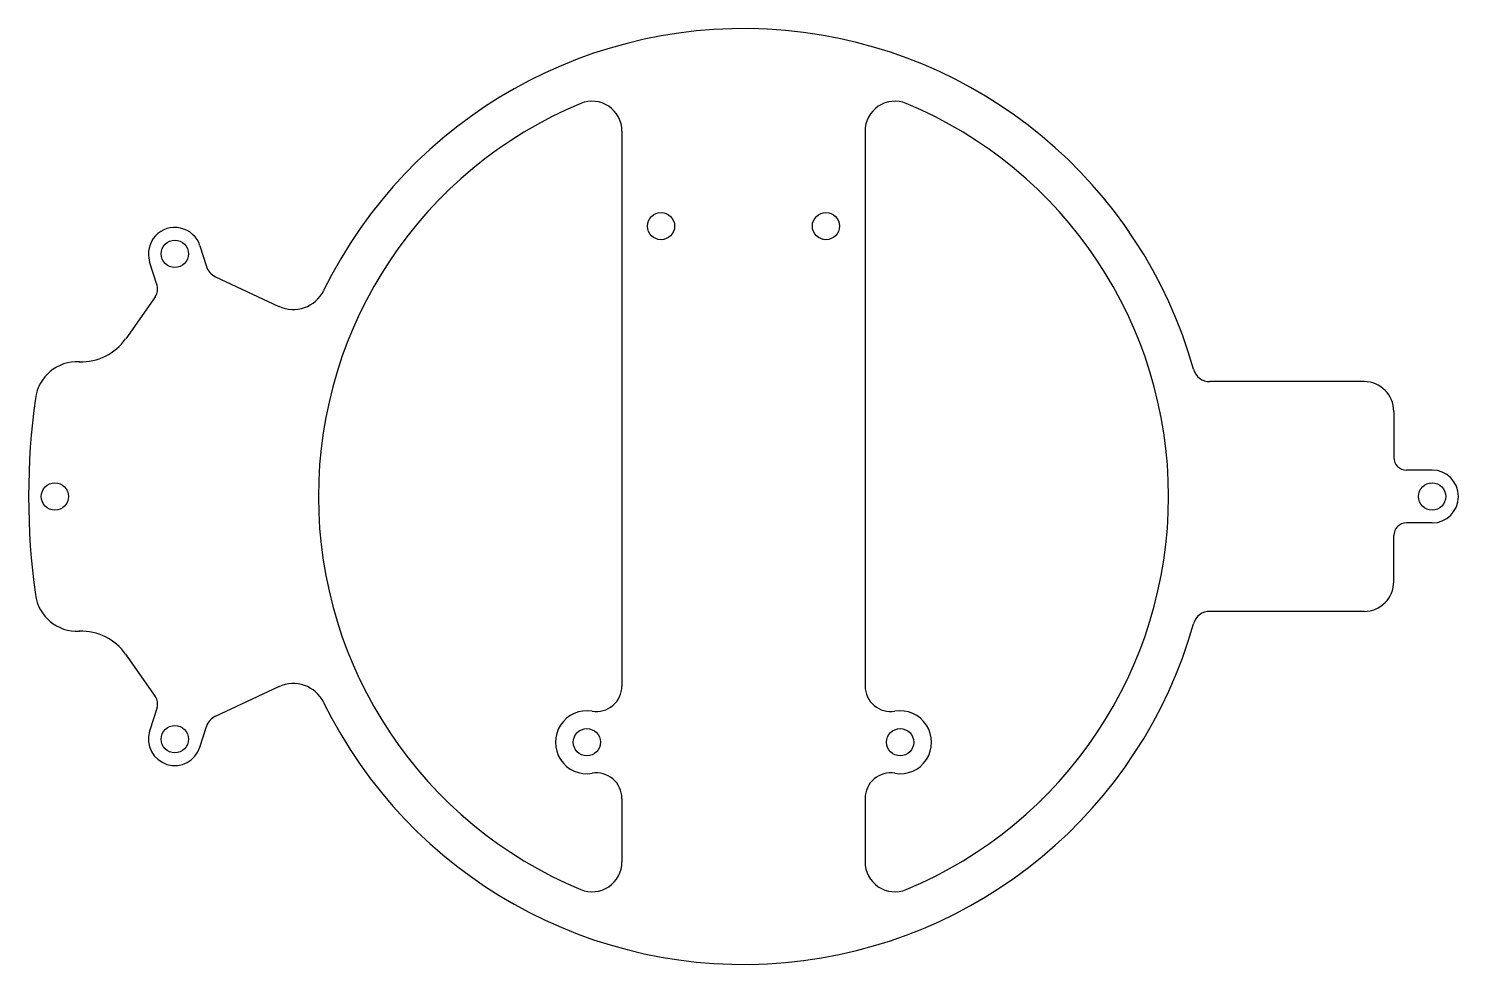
# Model space of a CAD drawing. Extents: x -84 to 84, y -55 to 55.
import ezdxf

# ---------------------------------------------------------------- set-up
doc = ezdxf.new("R2010")
doc.units = 0
doc.layers.add('MODELSKETCH_VISIBLE', color=7, linetype='CONTINUOUS')

msp = doc.modelspace()

# ---------------------------------------------------------------- linework, layer by layer
at = {"layer": 'MODELSKETCH_VISIBLE'}
for p, q in [((-14.3, 42.96), (-14.3, 0)), ((14.3, 42.96), (14.3, 0)), ((-63.93, 29.45), (-63.18, 27.04)), ((-68.98, 24.82), (-69.85, 27.6)), ((-62.11, 25.82), (-54.66, 22.35)), ((-69.18, 23.51), (-72.67, 18.53)), ((72.99, 13.5), (54.85, 13.5)), ((76.49, 10), (76.49, 4.6)), ((80.99, 3.1), (77.99, 3.1)), ((-14.3, 0), (-14.3, -22.28)), ((14.3, 0), (14.3, -22.28)), ((80.99, -3.1), (77.99, -3.1)), ((76.49, -10), (76.49, -4.6)), ((72.99, -13.5), (54.85, -13.5)), ((-69.18, -23.51), (-72.67, -18.53)), ((-62.11, -25.82), (-54.66, -22.35)), ((-68.98, -24.82), (-69.85, -27.6)), ((-63.93, -29.45), (-63.18, -27.04)), ((-14.3, -35.49), (-14.3, -42.96)), ((14.3, -35.49), (14.3, -42.96))]:
    msp.add_line(p, q, dxfattribs=at)
for centre in [(-9.7, 31.79), (9.7, 31.79), (-66.89, 28.53), (-80.99, 0), (80.99, 0), (-66.89, -28.53), (-18.42, -28.89), (18.42, -28.89)]:
    msp.add_circle(centre, 1.6, dxfattribs=at)
for centre, radius, start, end in [((0, 0), 55, 15.7791, 153.8792), ((0, 0), 50, 112.507, 180), ((-17.8, 42.96), 3.5, 0, 112.507), ((17.8, 42.96), 3.5, 67.493, 180), ((0, 0), 50, 0, 67.493), ((-66.89, 28.53), 3.1, 17.3802, 197.3802), ((-61.27, 27.64), 2, 197.3802, 245), ((-70.41, 24.37), 1.5, 325, 17.3802), ((-52.97, 25.98), 4, 245, 333.8792), ((-77.84, 22.15), 6.31, 267.4423, 325), ((-78.34, 10.85), 5, 87.4423, 172.113), ((54.85, 15.5), 2, 195.7791, 270), ((72.99, 10), 3.5, 0, 90), ((0, 0), 84.09, 172.113, 187.887), ((77.99, 4.6), 1.5, 180, 270), ((80.99, 0), 3.1, 270, 90), ((0, 0), 50, 180, 247.493), ((0, 0), 50, 292.507, 0), ((77.99, -4.6), 1.5, 90, 180), ((72.99, -10), 3.5, 270, 0), ((-78.34, -10.85), 5, 187.887, 272.5577), ((0, 0), 55, 206.1208, 344.2209), ((54.85, -15.5), 2, 90, 164.2209), ((-77.84, -22.15), 6.31, 35, 92.5577), ((-70.41, -24.37), 1.5, 342.6198, 35), ((-52.97, -25.98), 4, 26.1208, 115), ((-17.3, -22.28), 3, 260.4116, 0), ((17.3, -22.28), 3, 180, 279.5884), ((-18.42, -28.89), 3.7, 80.4116, 279.5884), ((18.42, -28.89), 3.7, 260.4116, 99.5884), ((-61.27, -27.64), 2, 115, 162.6198), ((-66.89, -28.53), 3.1, 162.6198, 342.6198), ((-17.3, -35.49), 3, 0, 99.5884), ((17.3, -35.49), 3, 80.4116, 180), ((-17.8, -42.96), 3.5, 247.493, 0), ((17.8, -42.96), 3.5, 180, 292.507)]:
    msp.add_arc(centre, radius, start, end, dxfattribs=at)

doc.saveas('drawing.dxf')
